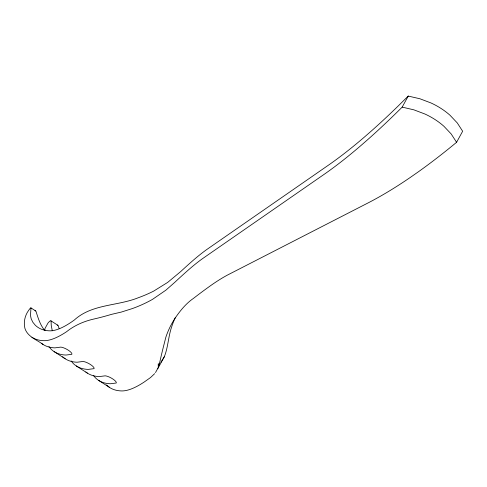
<?xml version="1.0" encoding="UTF-8"?>
<svg xmlns="http://www.w3.org/2000/svg" width="487" height="487" viewBox="0 0 487 487"><rect width="100%" height="100%" fill="white"/><g stroke="black" fill="none" stroke-linecap="round" stroke-linejoin="round"><path stroke-width="0.73" d="M44.865 330.661L44.956 328.555L47.939 323.131A11.006 1.881 -58.5 0 1 49.991 321.067L50.295 320.884A11.006 1.881 -58.5 0 1 51.056 320.963L51.245 325.407L52.273 330.783M43.014 344.425C36.762 339.756 27.485 336.657 24.934 328.421C23.419 322.309 24.843 315.655 28.508 310.566A11.238 0.944 -59.9 0 1 30.468 308.07L30.663 307.924A11.183 1.108 -59.7 0 1 30.955 308.423L30.486 315.186A382.143 66.616 35.6 0 0 31.235 318.882L32.799 322.187L35.198 325.121A288.73 73.981 -57.1 0 0 49.686 330.831A145.126 37.189 -57.1 0 0 74.408 319.953C91.994 303.925 117.343 306.189 138.338 297.721A189.595 120.399 20.3 0 0 153.703 291.086L167.662 282.411L180.768 271.509A501.927 109.837 -57.8 0 1 190.941 262.292A240.633 52.657 -57.8 0 1 206.415 249.77L328.256 165.294A579.731 126.857 -57.8 0 0 364.745 136.768L371.228 131.106A579.311 126.766 -57.8 0 0 398.177 106.002L408.246 96.073L419.916 98.77L431.013 102.97A56.364 37.359 19.3 0 1 450.012 115.255L457.256 122.913L462.65 131.246L456.581 142.295A590.883 173.256 -56.5 0 1 417.791 172.209L410.316 177.42A591.029 173.299 -56.5 0 1 367.801 203.061L227.131 275.24A229.602 67.322 -56.5 0 0 210.293 285.869A488.625 143.275 -56.5 0 0 193.503 298.354C186.503 303.145 181.042 309.689 176.203 316.568A196.894 125.031 20.3 0 0 165.823 337.314L163.163 347.815A298.087 55.749 -64.2 0 0 159.98 361.269L158.299 367.466L155.493 372.567M157.703 368.787L164.32 356.746C168.204 347.079 168.289 336.304 171.783 326.479A196.401 124.721 20.3 0 1 175.338 317.542M31.917 337.248A300.327 76.952 -57.1 0 0 43.86 340.681A156.692 40.147 -57.1 0 0 66.573 331.714C74.675 325.243 84.367 321.103 94.448 318.9A298.087 192.377 -48 0 0 111.444 314.377L121.33 312.07L132.385 308.557A190.125 120.733 20.3 0 0 152.51 299.365L165.878 290.173L174.845 282.271A488.631 106.927 -57.8 0 1 187.245 270.967A229.602 50.24 -57.8 0 1 202.02 259.005L323.776 174.596A591.029 129.329 -57.8 0 0 360.964 145.516L367.582 139.745A590.883 129.299 -57.8 0 0 402.177 107.122L408.246 96.073M164.32 356.746L160.868 362.365M154.647 373.669L150.562 377.528L144.292 381.96A156.692 40.147 -57.1 0 1 121.58 390.927A300.327 76.952 -57.1 0 1 109.63 387.494L98.532 380.317M159.62 363.88L158.695 364.86M402.177 107.122L413.847 109.825L424.95 114.025A56.364 37.359 19.3 0 1 443.943 126.303L451.187 133.962L456.581 142.295M30.924 307.881L35.661 310.943M50.94 320.823L57.868 325.298M54.118 351.602L65.221 358.779M76.325 365.962L87.429 373.139M159.219 364.453L158.232 363.759L158.299 367.466M106.476 384.974L109.63 387.494M44.512 330.198C40.044 324.719 38.041 317.774 35.922 311.175A11.006 3.738 -55.6 0 0 34.979 310.718M93.346 375.313L95.409 377.815A300.327 76.952 -57.1 0 0 110.476 383.75L116.277 383.007A7.086 1.96 28.5 0 0 112.619 378.856A7.086 1.96 28.5 0 0 105.18 375.83L99.378 376.573A300.327 76.952 -57.1 0 1 85.809 371.971M71.145 360.958L73.202 363.46A300.327 76.952 -57.1 0 0 88.275 369.396L94.076 368.647A7.086 1.96 28.5 0 0 90.418 364.501A7.086 1.96 28.5 0 0 82.973 361.47L77.171 362.218A300.327 76.952 -57.1 0 1 62.592 356.746M48.937 346.604L50.995 349.1A300.327 76.952 -57.1 0 0 66.068 355.041L71.869 354.293A7.086 1.96 28.5 0 0 68.21 350.147A7.086 1.96 28.5 0 0 60.765 347.115L54.964 347.858A300.327 76.952 -57.1 0 1 41.401 343.262M59.11 328.555L58.123 325.529A11.006 3.738 -55.6 0 0 57.186 325.072"/></g></svg>
